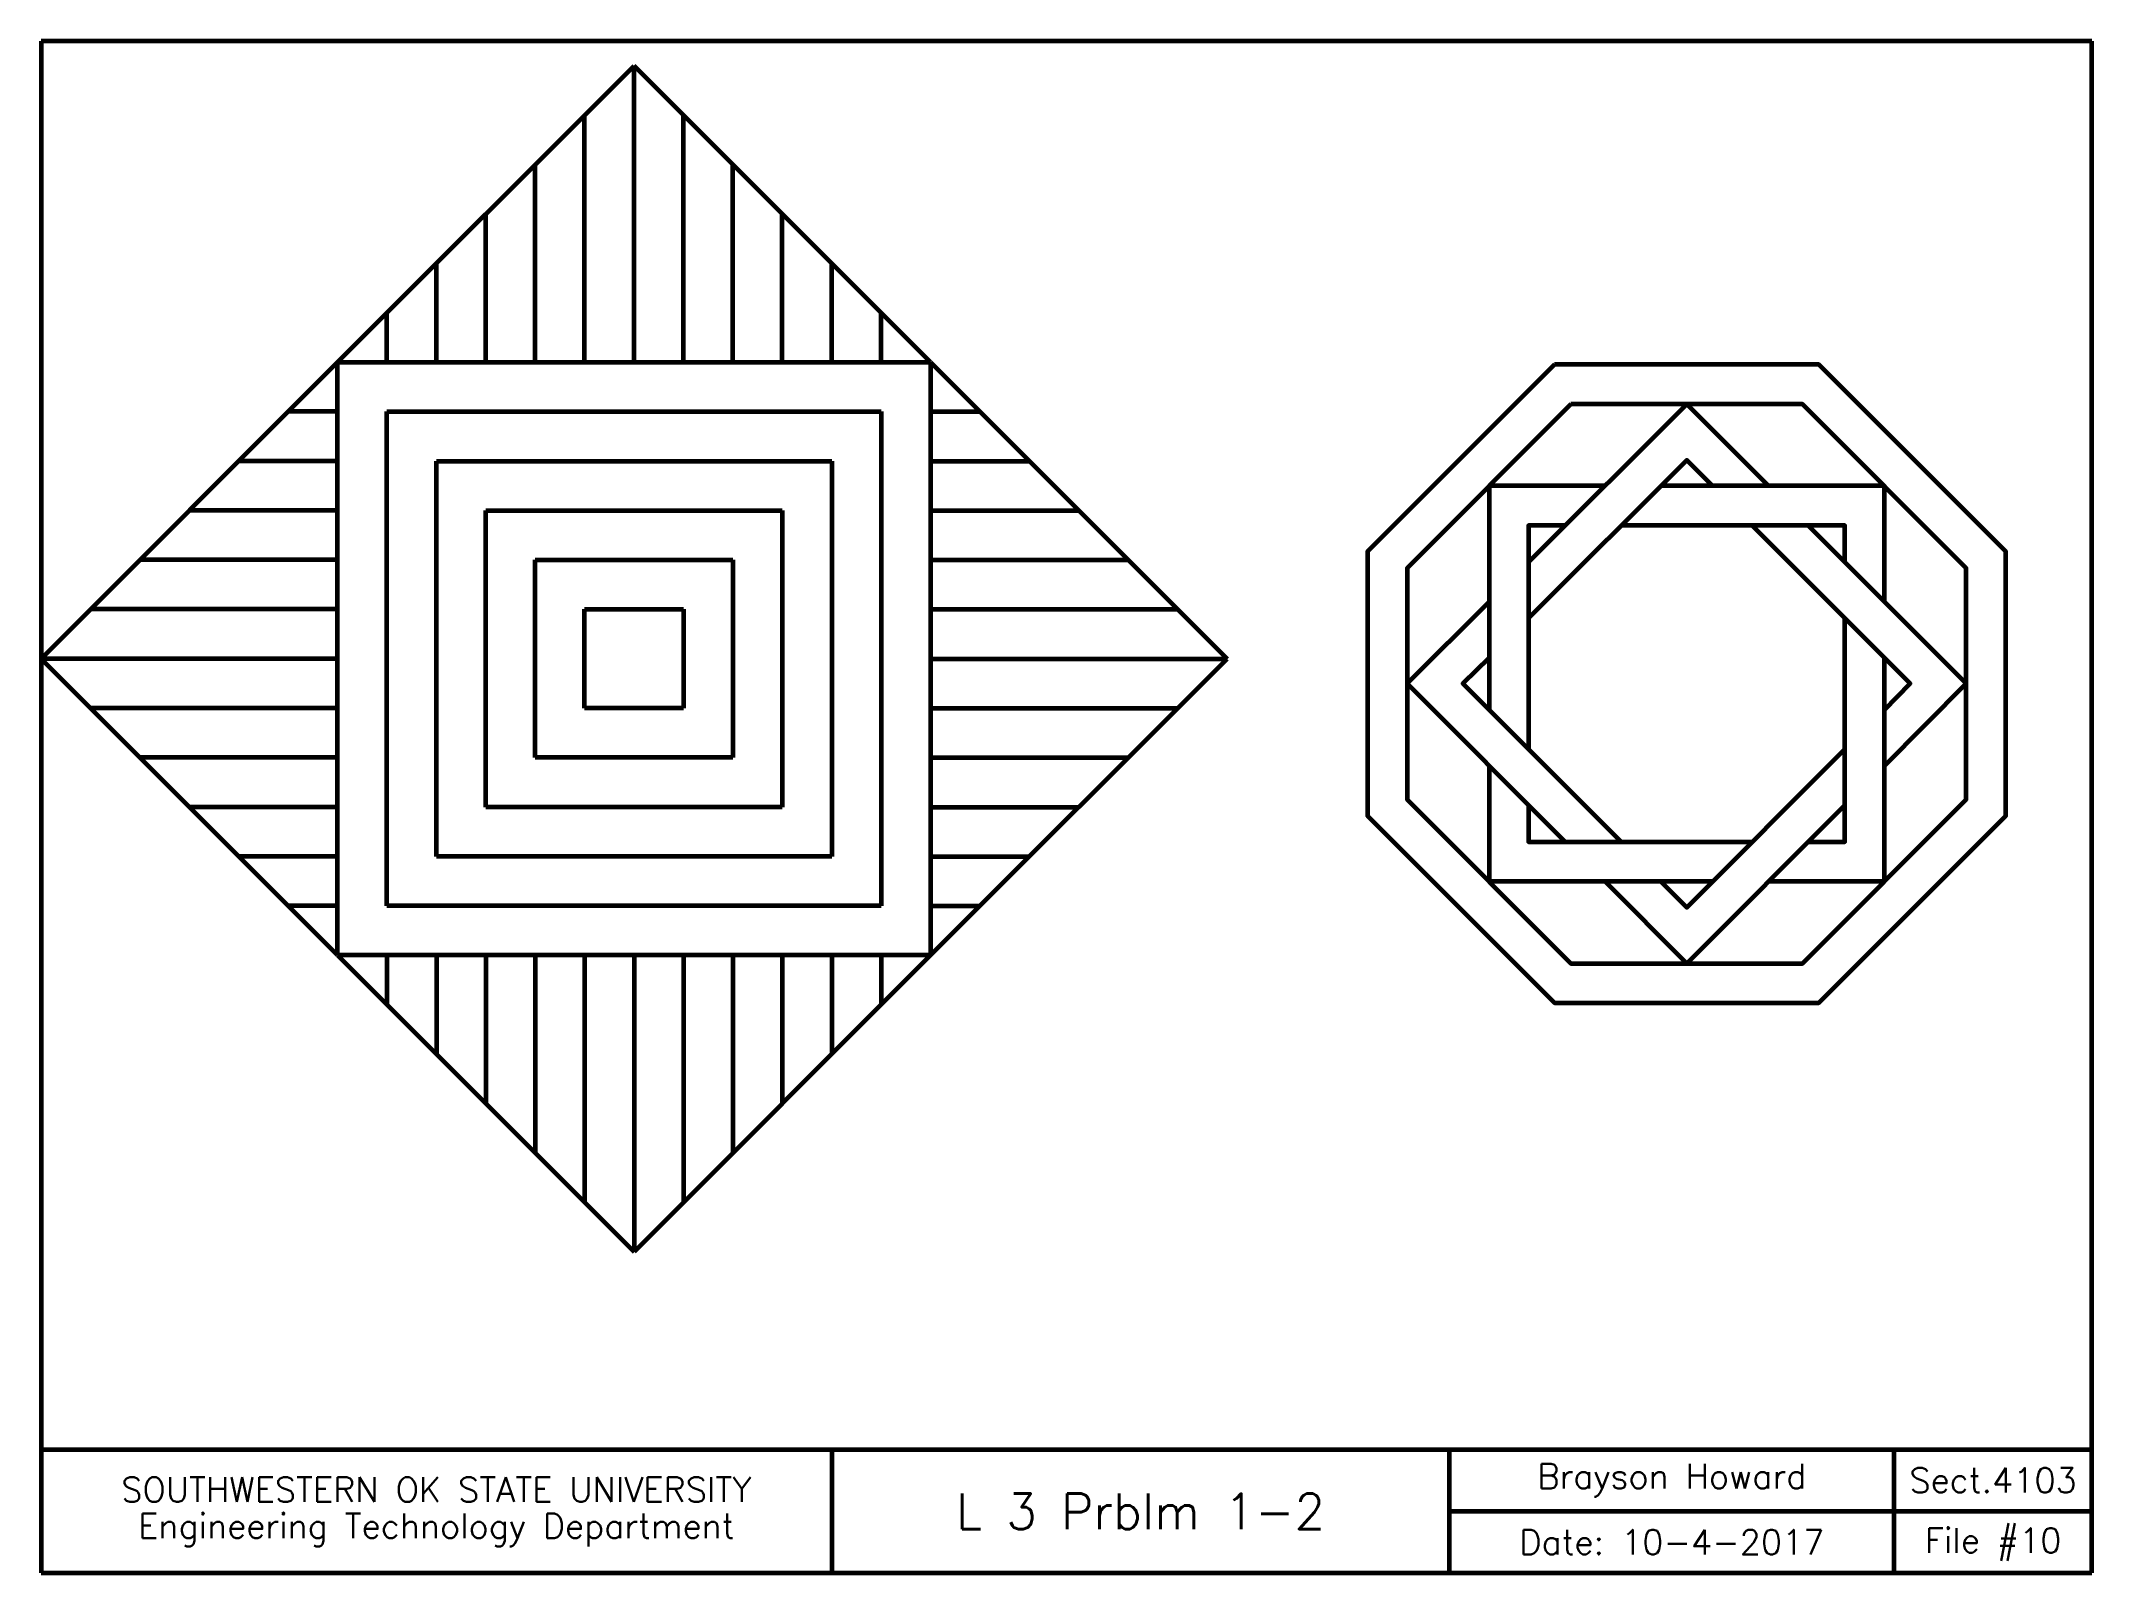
# Model space of a CAD drawing. Header units: inches. Extents: x 0 to 10.4, y 0 to 7.8.
import ezdxf
from ezdxf.enums import TextEntityAlignment as Align

# ---------------------------------------------------------------- set-up
doc = ezdxf.new("R2010")
doc.units = ezdxf.units.IN
doc.header["$MEASUREMENT"] = 0
doc.layers.add('Borders', color=1, linetype='Continuous', lineweight=60)
doc.layers.add('Object', color=7, linetype='Continuous', lineweight=60)
doc.layers.add('Text', color=5, linetype='Continuous')
doc.styles.add('Romans', font='romans.shx')

# ---------------------------------------------------------------- blocks, each defined once
blk = doc.blocks.new('*U6')
at = {"layer": 'Object'}
for p, q in [((-1.5, 0), (0, 1.5)), ((0, 0), (0, 1.5)), ((1.5, 0), (0, 1.5)), ((-0.25, 0), (-0.25, 1.25)), ((0.25, 0), (0.25, 1.25)), ((-0.5, 0), (-0.5, 1)), ((0.5, 0), (0.5, 1)), ((-0.75, 0), (-0.75, 0.75)), ((0.75, 0), (0.75, 0.75)), ((-1, 0), (-1, 0.5)), ((1, 0), (1, 0.5)), ((-1.25, 0), (-1.25, 0.25)), ((1.25, 0), (1.25, 0.25)), ((-1.5, 0), (1.5, 0)), ((-1.25, -0.25), (1.25, -0.25)), ((-1.25, -0.25), (1.25, -0.25)), ((-1, -0.5), (1, -0.5)), ((-0.75, -0.75), (0.75, -0.75)), ((-0.5, -1), (0.5, -1)), ((-0.25, -1.25), (0.25, -1.25))]:
    blk.add_line(p, q, dxfattribs=at)
blk = doc.blocks.new('*U7')
at = {"layer": 'Object', "color": 0, "linetype": 'ByBlock', "lineweight": -2, "transparency": 16777216}
blk.add_blockref('*U6', (-10, 2.25), dxfattribs=at)
for p, rotation in [((-11.5, 0.75), 90), ((-8.5, 0.75), 270), ((-10, -0.75), 180)]:
    blk.add_blockref('*U6', p, dxfattribs=dict(at, rotation=rotation))

msp = doc.modelspace()

# ---------------------------------------------------------------- linework, layer by layer
at = {"layer": 'Borders'}
for p, q in [((10.375, 7.75), (0, 7.75)), ((0, 7.75), (0, 0)), ((10.375, 0), (10.375, 7.75)), ((0, 0.625), (10.375, 0.625)), ((4, 0.625), (4, 0)), ((7.125, 0), (7.125, 0.625)), ((9.375, 0), (9.375, 0.625)), ((7.125, 0.312), (10.375, 0.312)), ((0, 0), (10.375, 0))]:
    msp.add_line(p, q, dxfattribs=at)
at = {"layer": 'Object'}
for p, q in [((9.325, 4.913), (9.325, 5.499)), ((9.325, 3.499), (9.325, 4.63))]:
    msp.add_line(p, q, dxfattribs=at)
for points in [[(7.656, 6.113), (6.71, 5.167), (6.71, 3.83), (7.656, 2.884), (8.993, 2.884), (9.939, 3.83), (9.939, 5.167), (8.993, 6.113)], [(7.739, 5.913), (6.91, 5.084), (6.91, 3.913), (7.739, 3.084), (8.91, 3.084), (9.739, 3.913), (9.739, 5.084), (8.91, 5.913)]]:
    msp.add_lwpolyline(points, close=True, dxfattribs=at)
for points in [[(8.739, 5.499), (8.325, 5.913), (7.525, 5.113)], [(8.739, 5.499), (8.325, 5.913), (7.525, 5.113)], [(8.456, 5.499), (8.325, 5.63), (7.525, 4.83)], [(7.91, 5.499), (7.325, 5.499), (7.325, 4.367)], [(7.91, 5.499), (7.325, 5.499), (7.325, 4.367)], [(9.325, 4.913), (9.325, 5.499), (8.193, 5.499)], [(9.325, 4.913), (9.325, 5.499), (8.193, 5.499)], [(7.71, 5.299), (7.525, 5.299), (7.525, 4.167)], [(9.125, 5.113), (9.125, 5.299), (7.993, 5.299)], [(9.325, 4.367), (9.456, 4.499), (8.656, 5.299)], [(9.325, 4.084), (9.739, 4.499), (8.939, 5.299)], [(9.325, 4.084), (9.739, 4.499), (8.939, 5.299)], [(7.325, 4.913), (6.91, 4.499), (7.71, 3.699)], [(7.325, 4.913), (6.91, 4.499), (7.71, 3.699)], [(8.939, 3.699), (9.125, 3.699), (9.125, 4.83)], [(7.325, 4.63), (7.193, 4.499), (7.993, 3.699)], [(8.739, 3.499), (9.325, 3.499), (9.325, 4.63)], [(8.739, 3.499), (9.325, 3.499), (9.325, 4.63)], [(8.193, 3.499), (8.325, 3.367), (9.125, 4.167)], [(7.325, 4.084), (7.325, 3.499), (8.456, 3.499)], [(7.325, 4.084), (7.325, 3.499), (8.456, 3.499)], [(7.525, 3.884), (7.525, 3.699), (8.656, 3.699)], [(7.91, 3.499), (8.325, 3.084), (9.125, 3.884)], [(7.91, 3.499), (8.325, 3.084), (9.125, 3.884)]]:
    msp.add_lwpolyline(points, dxfattribs=at)

# ---------------------------------------------------------------- block references
msp.add_blockref('*U7', (13, 3.875), dxfattribs=at)

# ---------------------------------------------------------------- texts
at = {"layer": 'Text', "style": 'Romans'}
for s, height, p in [('Brayson Howard', 0.125, (8.25, 0.469)), ('Sect.4103', 0.125, (9.875, 0.469)), ('SOUTHWESTERN OK STATE UNIVERSITY', 0.125, (2, 0.422)), ('L 3 Prblm 1-2', 0.18, (5.562, 0.312)), ('Engineering Technology Department', 0.125, (2, 0.22)), ('Date: 10-4-2017', 0.125, (8.25, 0.156)), ('File #10', 0.125, (9.875, 0.156))]:
    msp.add_text(s, height=height, dxfattribs=at).set_placement(p, align=Align.MIDDLE)

doc.saveas('drawing.dxf')
